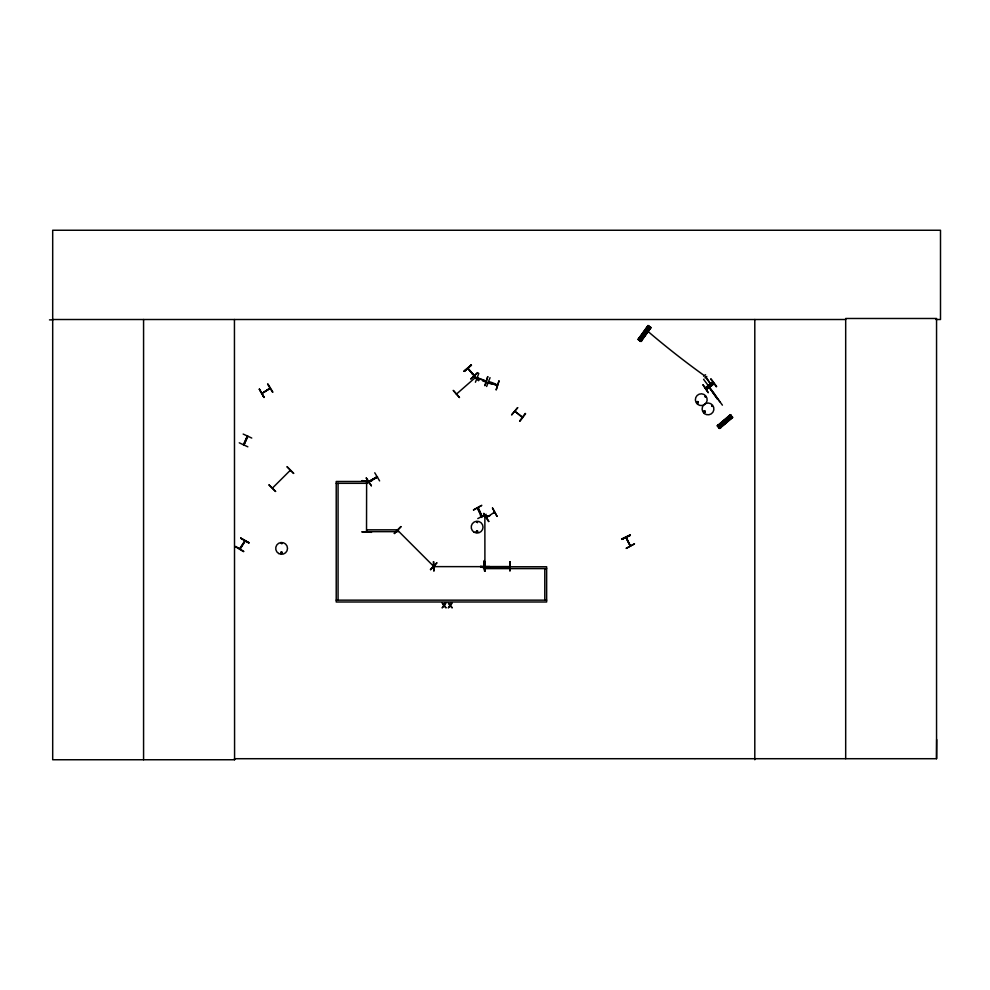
<?xml version="1.0" encoding="UTF-8"?>
<svg xmlns="http://www.w3.org/2000/svg" width="990" height="990" viewBox="0 0 990 990"><rect width="100%" height="100%" fill="white"/><g stroke="black" fill="none" stroke-linecap="round" stroke-linejoin="round"><path stroke-width="1.49" d="M477.601 508.031C487.55 532.051 477.007 501.621 477.873 509.145M481.35 515.53L482.142 516.285M935.872 319.51L940.5 319.51L940.5 230.249L52.693 230.249L52.693 759.751L234.581 759.751L234.457 758.711L936.552 758.711L936.688 739.567M696.787 402.15C699.336 405.442 697.715 398.76 697.01 402.794M698.259 402.373C696.799 400.071 697.368 404.65 698.222 402.089M703.791 411.593C705.251 409.291 704.967 413.783 703.878 411.444M705.746 396.866L704.83 396.47L705.598 397.089M433.533 566.193L433.224 565.29M433.125 565.29L433.756 565.958M366.572 481.363L366.622 482.118M485.286 566.441L485.286 565.612M282.063 543.609L281.111 543.361L282.125 543.485M280.999 552.655C282.125 554.969 282.397 551.046 281.123 552.544M476.215 531.556C478.591 528.784 477.625 534.291 476.301 531.779M494.468 512.189L486.783 517.386M493.787 513.055L494.641 512.474M522.064 417.273L514.973 411.333M522.485 417.05L515.01 411.419M709.1 385.593L710.238 385.902M369.963 481.338C389.293 470.609 364.889 483.12 369.901 481.301M377.153 477.093L369.159 481.734M377.227 477.093L376.163 477.242L377.079 476.71M467.911 368.639L474.074 375.309M367.005 482.019L367.005 481.363M366.622 530.863L366.956 531.816M485.335 516.013L485.298 516.669M485.273 566.342L485.236 565.525M247.599 436.417L243.775 444.819M475.435 382.239L478.801 373.403M486.647 386.484L490.05 377.66M497.24 385.135L488.441 382.289L497.017 385.543M489.394 382.746C485.917 379.603 500.309 385.716 496.349 385.234M499.047 380.977L496.139 389.986L498.923 380.927M482.6 380.853L491.349 384.033M272.683 487.847L290.243 470.349M509.862 566.565L484.605 566.577M477.576 522.485L476.871 521.767L477.366 522.633M476.574 531.234C476.994 533.759 478.455 530.058 476.722 531.16M482.081 516.198L477.972 507.92M239.258 442.815L247.834 446.812M243.849 444.659L247.599 436.182M251.757 438.063L243.181 434.065M625.952 537.533L630.259 545.639M456.254 393.723L456.229 393.797M475.472 377.462L456.551 394.008M712.379 406.358L711.785 405.541L712.243 406.407M235.484 546.74L243.565 551.665M240.731 538.238L249.059 542.755L240.768 538.176M244.852 540.899L239.691 548.559M239.976 548.782L244.988 540.862M245.223 541.023L240.273 548.906M368.911 481.499L376.881 476.772M638.228 339.508L648.227 325.648M638.389 339.632L648.413 325.784L638.612 339.78M638.748 339.879L648.698 325.982M638.946 340.015L648.933 326.156M639.156 340.152L639.936 340.721M640.134 340.857L650.096 326.972M640.184 340.894L650.269 327.096L640.468 341.092M640.617 341.216L650.504 327.257M640.679 341.253L650.764 327.455M640.852 341.377L650.937 327.579L648.029 325.5L638.055 339.384L641.025 341.5L650.987 327.616M517.621 407.67L511.558 414.959L517.671 407.707M519.639 421.047L525.232 413.412M519.923 421.257L525.616 413.696M434.065 566.206L434.82 566.243M484.333 566.676L483.615 566.626M484.481 566.651L433.905 566.626L434.82 566.577M289.983 470.027L290.033 470.658M275.591 491.411L268.872 484.741L275.542 491.461M293.683 473.307L286.964 466.637L293.547 473.455M401.049 526.804L394.503 533.622M394.156 533.288L400.802 526.556M398.45 531.11L398.067 530.145M430.365 569.498L436.961 562.716L430.662 569.782M704.967 412.273C706.043 408.548 701.465 413.078 705.09 412.063M472.23 373.651L478.677 380.581M459.471 397.46L453.21 390.369L459.422 397.51M478.702 380.568L472.279 373.614M477.242 377.697L486.028 380.94M717.329 425.799L730.323 414.686L732.687 417.458L719.656 428.509L717.28 425.737M717.428 425.898L730.484 414.872M717.601 426.108L730.632 415.045M717.676 426.207L730.769 415.206M717.824 426.368L730.88 415.33M717.948 426.517L731.041 415.528M718.158 426.752L718.79 427.482M731.969 416.604L718.95 427.68L732.117 416.778M719.21 427.977L732.154 416.815M719.334 428.125L732.377 417.087M732.414 417.137L719.47 428.299L732.526 417.26M366.956 531.717L366.993 530.962M485.249 516.768L484.865 515.84L484.914 566.379M464.001 371.003L471.277 364.964M464.223 371.275L471.5 365.236M281.16 552.036C279.7 555.625 284.724 551.603 281.012 552.222M703.655 376.175L705.561 374.764M704.917 377.858L706.81 376.447M705.251 387.795L712.874 382.19M705.486 388.105L713.122 382.524M708.518 386.323L717.441 399.019L708.494 386.335M706.192 389.058L713.79 383.415M706.229 389.107L713.827 383.464M706.514 389.478L714.099 383.835M716.302 386.793L710.758 379.121M713.196 392.535L722.403 405.157M719.841 401.816L715.634 395.814M483.565 513.562L488.59 521.582M267.944 383.971L272.856 392.065M269.8 388.191L262.115 393.389M263.761 392.238L268.389 389.392M262.115 393.327L270.122 388.501M374.764 472.775L379.603 480.905M371.386 485.719L366.151 477.824L371.275 485.793M485.88 381.261L477.131 378.007M477.428 508.254L481.722 516.52M481.14 515.592L481.771 515.543M473.48 509.875L481.796 505.346L473.542 509.999M486.201 514.305L477.774 518.599M621.794 539.414L630.333 535.33M621.584 538.981L630.123 534.897M621.732 539.303L630.271 535.206M621.769 539.352L630.296 535.268M494.381 512.238L493.936 512.956M468.072 368.255L474.136 375.482M398.339 531.048L397.708 530.38L433.459 566.132M247.29 436.058L243.416 444.683M509.912 561.639L509.937 571.094L509.974 561.627M362.055 480.707L371.51 481.128L362.055 480.67M362.055 481.066L371.51 481.004M480.348 515.778L489.803 515.79M362.055 531.915L371.522 532.311L362.055 531.853M480.348 566.565L489.815 566.577M483.058 567.01L480.348 566.503L489.815 566.973M49.5 319.881L52.693 319.869M52.693 319.51L845.683 319.51M336.216 483.318L367.76 483.318L367.76 481.474L336.216 481.474L336.216 601.994L546.641 601.994L546.641 566.775L483.565 566.775L483.565 568.607L546.641 568.607M336.216 600.15L546.641 600.15M626.212 537.298L630.259 545.75M247.847 436.318L244.072 444.832M240.805 538.127L248.849 543.102M235.694 546.406L243.75 551.368M647.212 327.059L649.774 328.89M646.532 327.999L649.106 329.831M645.529 329.398L648.091 331.242M644.626 330.648L647.188 332.492M643.611 332.058L646.173 333.902M639.268 338.11L641.829 339.941M638.488 338.308L641.904 340.758M729.16 415.986L731.202 418.399M728.269 416.74L730.311 419.141M726.945 417.867L728.987 420.267M725.769 418.857L727.811 421.257M724.445 419.97L726.487 422.384M718.777 424.797L720.819 427.197M718.059 424.71L720.683 428.002M469.186 370.05L472.663 374.232M711.043 378.91L716.686 386.508M706.08 376.992L710.35 383.637L705.647 377.314M710.672 383.402L712.07 385.283M710.461 383.563L711.86 385.444M709.793 385.085L710.412 385.927M709.471 385.32L710.102 386.162M709.261 385.469L709.892 386.31M708.939 385.704L709.57 386.546M703.593 379.306L714.644 394.181M483.9 513.365L488.887 521.408M267.609 384.182L272.559 392.238M259.318 389.256L264.268 397.324M626.856 539.315L629.195 544.215M366.523 531.63L366.622 481.264M484.989 561.689L485.088 571.143C482.971 563.657 484.729 551.566 484.692 571.143L484.568 561.689L484.543 571.094M433.707 561.689L433.905 571.143L433.36 561.689M936.552 758.711L936.552 318.483L845.683 318.483L845.683 758.711M754.801 319.51L754.801 759.751M544.797 568.607L544.797 600.15M338.06 483.318L338.06 600.15M234.444 319.51L234.581 759.751M143.575 319.51L143.575 759.751M704.36 375.643A654.44 462.664 51.8 0 1 646.024 329.757M725.472 420.379C726.103 423.126 727.699 418.671 725.472 420.379M644.738 332.034C645.307 334.781 647.027 330.351 644.738 332.034M487.761 376.707L484.927 385.741L487.699 376.683M445.339 602.91L444.126 604.878L442.183 602.91L443.718 605.41L442.134 607.909L444.089 605.917L446.069 607.909L444.498 605.385L446.069 602.91L445.339 602.91M451.477 602.91L450.264 604.878L448.321 602.91L449.856 605.41L448.272 607.909L450.227 605.917L452.207 607.909L450.636 605.385L452.207 602.91L451.477 602.91M471.252 364.926L464.31 371.374L471.252 364.926M477.675 372.661L470.683 379.059L477.638 372.611M703.061 384.838L708.283 392.745L703.011 384.875M492.5 508.031L497.042 516.359L492.5 508.031M259.43 389.194L263.971 397.51L259.417 389.194M634.441 543.918L626.113 548.423L634.417 543.857M398.265 529.823L366.733 529.823L366.733 531.655L398.265 531.655L398.265 529.823M278.66 553.509A5.903 5.903 0 0 0 287.521 548.398A5.903 5.903 0 0 0 278.66 543.287A5.903 5.903 0 0 0 278.66 553.509M704.298 413.511A5.903 5.903 0 0 0 713.84 409.835A5.903 5.903 0 0 0 705.882 403.413A5.903 5.903 0 0 0 704.298 413.511M697.566 404.279A5.903 5.903 0 0 0 707.095 400.591A5.903 5.903 0 0 0 699.138 394.181A5.903 5.903 0 0 0 697.566 404.279M474.173 532.249A5.903 5.903 0 0 0 483.033 527.138A5.903 5.903 0 0 0 474.173 522.015A5.903 5.903 0 0 0 474.173 532.249"/></g></svg>
